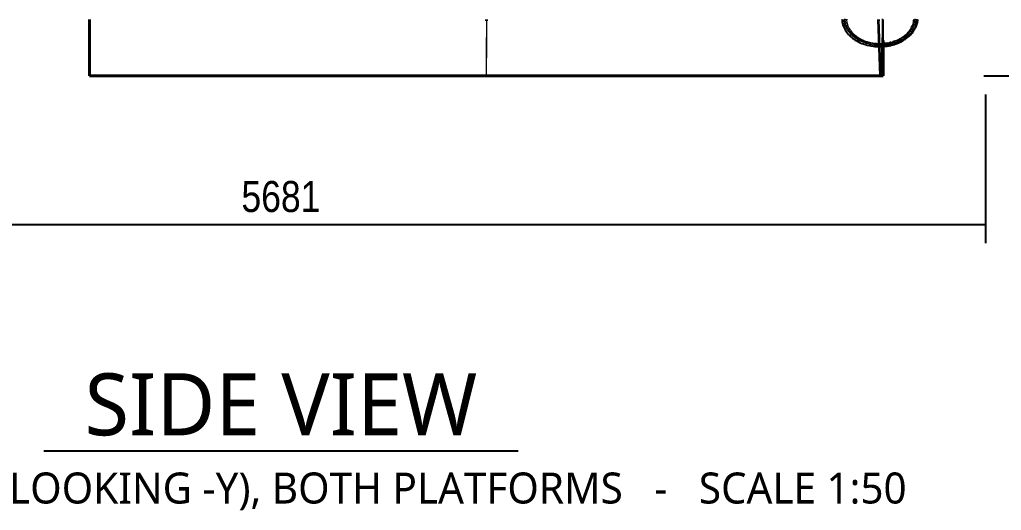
# Model space of a CAD drawing. Header units: millimetres. Extents: x -86814 to -77113, y 29520 to 42516.
# Drawn here: x -83482 to -79524, y 29520 to 31500 of the extents above; entities that cross this region are included whole.
import ezdxf
from ezdxf.enums import TextEntityAlignment as Align

# ---------------------------------------------------------------- set-up
doc = ezdxf.new("R2010")
doc.units = ezdxf.units.MM
doc.linetypes.add('HIDDEN_50', pattern=[225, 150, -75])
for name, color, linetype, lineweight in [('DIMENSIONS', 3, 'Continuous', 18), ('PLATE_HIDDEN', 8, 'HIDDEN_50', 18), ('PLATE_VISIBLE', 7, 'Continuous', 35), ('PROFILE_HIDDEN', 9, 'HIDDEN_50', 18), ('PROFILE_VISIBLE', 4, 'Continuous', 25), ('TEXT', 2, 'Continuous', 25)]:
    doc.layers.add(name, color=color, linetype=linetype, lineweight=lineweight)
doc.styles.add('OpenSans', font='OpenSans-Regular.ttf')
doc.styles.add('OpenSansCondensed-Light', font='OpenSansCondensed-Light.ttf')
doc.dimstyles.new('DIM_1_50', dxfattribs={"dimscale": 50, "dimtxt": 2.5, "dimasz": 2.5, "dimexe": 1.5, "dimexo": 1.5, "dimgap": 1, "dimtad": 1, "dimdec": 0, "dimzin": 12, "dimdsep": 46, "dimtxsty": 'OpenSansCondensed-Light', "dimtsz": 0.00125, "dimcen": 2.5, "dimclrd": 3, "dimclre": 3, "dimclrt": 3, "dimazin": 3, "dimtfac": 0.5, "dimtmove": 2, "dimatfit": 3})

msp = doc.modelspace()

# ---------------------------------------------------------------- linework, layer by layer
at = {"layer": 'PLATE_HIDDEN'}
for p, q in [((-80005.1, 31277.9), (-80004.6, 31503.3)), ((-80004.6, 31503.3), (-80004.8, 31393)), ((-81600, 31278), (-81600, 31495.1)), ((-81600, 31495.1), (-81600, 31278)), ((-81600, 31278), (-81600, 31495.1)), ((-81600, 31495.1), (-81600, 31278)), ((-81600, 31278), (-81600, 31495.1)), ((-81600, 31495.1), (-81600, 31278)), ((-81600, 31495.1), (-81600, 31278)), ((-80019.3, 31495.1), (-80011.8, 31278)), ((-80000, 31416.1), (-80000, 31500)), ((-80000, 31500), (-80000, 31416.1)), ((-80000, 31500), (-80000, 31416.1)), ((-80000, 31416.1), (-80000, 31500)), ((-80000, 31500), (-80000, 31416.1)), ((-80000, 31416.1), (-80000, 31500)), ((-80000, 31500), (-80000, 31416.1)), ((-80000, 31500), (-80000, 31416.1)), ((-80000, 31500), (-80000, 31416.1)), ((-80000, 31500), (-80000, 31416.1)), ((-80000, 31416.1), (-80000, 31500))]:
    msp.add_line(p, q, dxfattribs=at)
at = {"layer": 'PLATE_VISIBLE'}
for p, q in [((-83200, 31273.1), (-83200, 31500)), ((-83200, 31500), (-83200, 31273.1)), ((-83200, 31273.1), (-83200, 31500)), ((-83200, 31273.1), (-83200, 31500)), ((-83200, 31273.1), (-83200, 31500)), ((-83200, 31273.1), (-83200, 31500)), ((-81600, 31495.1), (-81600, 31500)), ((-81600, 31500), (-81600, 31495.1)), ((-81600, 31495.1), (-81600, 31500)), ((-81600, 31500), (-81600, 31495.1)), ((-81600, 31495.1), (-81600, 31500)), ((-81600, 31500), (-81600, 31495.1)), ((-81600, 31500), (-81600, 31495.1)), ((-80019.4, 31500), (-80019.3, 31495.1)), ((-80011.6, 31273.1), (-80019.4, 31500)), ((-80004.8, 31393), (-80005.1, 31273.1)), ((-80000, 31273.1), (-80000, 31416.1)), ((-80000, 31416.1), (-80000, 31273.1)), ((-80000, 31416.1), (-80000, 31273.1)), ((-80000, 31273.1), (-80000, 31416.1)), ((-80000, 31416.1), (-80000, 31273.1)), ((-80000, 31273.1), (-80000, 31416.1)), ((-80000, 31416.1), (-80000, 31273.1)), ((-80000, 31416.1), (-80000, 31273.1)), ((-80000, 31416.1), (-80000, 31273.1)), ((-80000, 31416.1), (-80000, 31273.1)), ((-80000, 31273.1), (-80000, 31416.1)), ((-80000, 31273.1), (-83200, 31273.1)), ((-83200, 31273.1), (-80000, 31273.1)), ((-80000, 31273.1), (-83200, 31273.1)), ((-80000, 31273.1), (-83200, 31273.1)), ((-80000, 31273.1), (-83200, 31273.1)), ((-80000, 31273.1), (-83200, 31273.1)), ((-81600, 31273.1), (-81600, 31278)), ((-81600, 31278), (-81600, 31273.1)), ((-81600, 31273.1), (-81600, 31278)), ((-81600, 31278), (-81600, 31273.1)), ((-81600, 31273.1), (-81600, 31278)), ((-81600, 31278), (-81600, 31273.1)), ((-81600, 31278), (-81600, 31273.1)), ((-81600, 31273.1), (-80000, 31273.1)), ((-80011.8, 31278), (-80011.6, 31273.1)), ((-80011.6, 31273.1), (-80005.1, 31273.1)), ((-80005.1, 31273.1), (-80011.6, 31273.1)), ((-80005.1, 31273.1), (-80005.1, 31277.9))]:
    msp.add_line(p, q, dxfattribs=at)
at = {"layer": 'PROFILE_HIDDEN'}
for p, q in [((-80154.1, 31497.9), (-80154.4, 31503.7)), ((-79873.1, 31502.4), (-79873.6, 31496.6)), ((-80158.3, 31496.4), (-80158.4, 31497.8)), ((-80157.5, 31490.6), (-80158.3, 31496.4)), ((-80156.9, 31487.8), (-80157.5, 31490.6)), ((-80156.3, 31484.9), (-80156.9, 31487.8)), ((-80154.7, 31479.2), (-80156.3, 31484.9)), ((-80153.8, 31476.6), (-80154.7, 31479.2)), ((-80153.7, 31495), (-80154.1, 31497.9)), ((-80152.7, 31473.6), (-80153.8, 31476.6)), ((-80150.3, 31468.1), (-80152.7, 31473.6)), ((-80150.7, 31480.7), (-80151.5, 31483.5)), ((-80149.7, 31477.9), (-80150.7, 31480.7)), ((-80149.1, 31465.7), (-80150.3, 31468.1)), ((-80147.5, 31462.7), (-80149.1, 31465.7)), ((-80148.4, 31498.4), (-80148.3, 31497)), ((-80148.3, 31497), (-80147.6, 31491.4)), ((-80147.6, 31491.4), (-80147, 31488.7)), ((-80146.3, 31469.5), (-80147.5, 31472.3)), ((-80144.4, 31457.4), (-80147.5, 31462.7)), ((-80147, 31488.7), (-80146.4, 31485.9)), ((-80146.4, 31485.9), (-80144.8, 31480.4)), ((-80143.5, 31464.1), (-80146.3, 31469.5)), ((-80144.8, 31480.4), (-80143.9, 31477.9)), ((-80143.9, 31477.9), (-80142.8, 31475)), ((-80141.9, 31461.5), (-80143.5, 31464.1)), ((-80142.8, 31475), (-80140.4, 31469.7)), ((-80140.4, 31469.7), (-80139.2, 31467.4)), ((-80139.2, 31467.4), (-80137.7, 31464.6)), ((-80137.7, 31464.6), (-80134.5, 31459.5)), ((-79891.9, 31458.9), (-79888.8, 31463.5)), ((-79888.8, 31463.5), (-79887.3, 31466.1)), ((-79882.1, 31476.6), (-79881, 31479.3)), ((-79880.1, 31473.8), (-79881.4, 31471)), ((-79880.9, 31479.6), (-79879.1, 31484.7)), ((-79878.8, 31462), (-79880.3, 31459.6)), ((-79879, 31476.6), (-79880.1, 31473.8)), ((-79879.1, 31484.7), (-79878.4, 31487.5)), ((-79877.3, 31464.7), (-79878.8, 31462)), ((-79873.2, 31472.9), (-79874.4, 31470.3)), ((-79873.6, 31496.6), (-79874.1, 31493.7)), ((-79872, 31475.7), (-79873.2, 31472.9)), ((-79867.7, 31489.9), (-79868.4, 31487)), ((-79867.1, 31492.8), (-79867.6, 31490.1)), ((-80142.8, 31455.2), (-80144.4, 31457.4)), ((-80140.9, 31452.3), (-80142.8, 31455.2)), ((-80137, 31447.3), (-80140.9, 31452.3)), ((-80136.8, 31453.7), (-80138.6, 31456.3)), ((-80135.2, 31445.3), (-80137, 31447.3)), ((-80132.8, 31448.7), (-80136.8, 31453.7)), ((-80132.7, 31442.5), (-80135.2, 31445.3)), ((-80134.5, 31459.5), (-80133, 31457.4)), ((-80133, 31457.4), (-80131, 31454.6)), ((-80128.5, 31443.9), (-80132.8, 31448.7)), ((-80128.2, 31437.8), (-80132.7, 31442.5)), ((-80131, 31454.6), (-80127.2, 31449.8)), ((-80123.9, 31439.3), (-80128.5, 31443.9)), ((-80126.2, 31436.1), (-80128.2, 31437.8)), ((-80127.2, 31449.8), (-80125.5, 31447.9)), ((-80123.3, 31433.4), (-80126.2, 31436.1)), ((-80125.5, 31447.9), (-80123, 31445.2)), ((-80121.4, 31437.1), (-80123.9, 31439.3)), ((-80118.1, 31429.1), (-80123.3, 31433.4)), ((-80123, 31445.2), (-80118.5, 31440.8)), ((-80118.5, 31440.8), (-80116.6, 31439.1)), ((-80116, 31427.6), (-80118.1, 31429.1)), ((-80116.6, 31439.1), (-80113.6, 31436.6)), ((-80112.6, 31425.1), (-80116, 31427.6)), ((-80113.6, 31436.6), (-80108.5, 31432.6)), ((-80106.8, 31421.3), (-80112.6, 31425.1)), ((-80108.5, 31432.6), (-80106.4, 31431.2)), ((-80106.4, 31431.2), (-80103.1, 31428.8)), ((-80102.1, 31422.9), (-80105, 31424.8)), ((-80103.1, 31428.8), (-80097.4, 31425.2)), ((-80095.9, 31419.5), (-80102.1, 31422.9)), ((-80097.4, 31425.2), (-80095.2, 31424)), ((-80095.2, 31424), (-80091.4, 31421.9)), ((-80091.4, 31421.9), (-80085.2, 31418.9)), ((-79937.1, 31421.3), (-79931, 31424.5)), ((-79929.2, 31422.1), (-79935.6, 31418.7)), ((-79931, 31424.5), (-79930.1, 31425.1)), ((-79930.1, 31425.1), (-79925.1, 31428)), ((-79923.2, 31425.8), (-79929.2, 31422.1)), ((-79925.1, 31428), (-79919.5, 31431.8)), ((-79917.4, 31429.7), (-79923.2, 31425.8)), ((-79920.3, 31421.4), (-79921.2, 31420.8)), ((-79917.8, 31423), (-79920.3, 31421.4)), ((-79919.5, 31431.8), (-79918.8, 31432.3)), ((-79918.8, 31432.3), (-79914.2, 31435.7)), ((-79914.6, 31431.8), (-79917.4, 31429.7)), ((-79914.2, 31435.7), (-79909.1, 31439.9)), ((-79909.6, 31428.6), (-79912.4, 31426.6)), ((-79908.9, 31429.1), (-79909.6, 31428.6)), ((-79909.1, 31439.9), (-79908.6, 31440.4)), ((-79904.2, 31432.8), (-79908.9, 31429.1)), ((-79908.6, 31440.4), (-79904.4, 31444.3)), ((-79904.4, 31444.3), (-79900, 31448.8)), ((-79899.1, 31437.2), (-79904.2, 31432.8)), ((-79900, 31448.8), (-79899.6, 31449.3)), ((-79899.6, 31449.3), (-79895.9, 31453.6)), ((-79897.2, 31447.6), (-79899.5, 31445.2)), ((-79898.6, 31437.8), (-79899.1, 31437.2)), ((-79894.4, 31441.9), (-79898.6, 31437.8)), ((-79895.1, 31450.1), (-79897.2, 31447.6)), ((-79895.9, 31453.6), (-79894.1, 31456)), ((-79892.2, 31444.3), (-79894.4, 31441.9)), ((-79889.2, 31457.6), (-79891.2, 31455.1)), ((-79885.9, 31451.6), (-79889.6, 31447.2)), ((-79887.5, 31460.3), (-79889.2, 31457.6)), ((-79884, 31454.2), (-79885.9, 31451.6)), ((-80104.6, 31420), (-80106.8, 31421.3)), ((-80100.8, 31417.7), (-80104.6, 31420)), ((-80094.5, 31414.4), (-80100.8, 31417.7)), ((-80089.5, 31416.2), (-80095.9, 31419.5)), ((-80092.2, 31413.3), (-80094.5, 31414.4)), ((-80088, 31411.3), (-80092.2, 31413.3)), ((-80082.9, 31413.3), (-80089.5, 31416.2)), ((-80081.3, 31408.5), (-80088, 31411.3)), ((-80085.2, 31418.9), (-80083, 31417.9)), ((-80083, 31417.9), (-80078.8, 31416)), ((-80076, 31410.6), (-80082.9, 31413.3)), ((-80079, 31407.6), (-80081.3, 31408.5)), ((-80074.3, 31405.9), (-80079, 31407.6)), ((-80078.8, 31416), (-80072.2, 31413.5)), ((-80069, 31408.3), (-80076, 31410.6)), ((-80067.3, 31403.7), (-80074.3, 31405.9)), ((-80072.2, 31413.5), (-80070, 31412.8)), ((-80070, 31412.8), (-80065.4, 31411.2)), ((-80061.7, 31406.2), (-80069, 31408.3)), ((-80065, 31403), (-80067.3, 31403.7)), ((-80065.4, 31411.2), (-80058.5, 31409.3)), ((-80060, 31401.7), (-80065, 31403)), ((-80054.4, 31404.4), (-80061.7, 31406.2)), ((-80052.6, 31400), (-80060, 31401.7)), ((-80058.5, 31409.3), (-80056.3, 31408.7)), ((-80056.3, 31408.7), (-80051.4, 31407.6)), ((-80046.9, 31402.9), (-80054.4, 31404.4)), ((-80050.4, 31399.6), (-80052.6, 31400)), ((-80051.4, 31407.6), (-80044.2, 31406.2)), ((-80045.2, 31398.6), (-80050.4, 31399.6)), ((-80039.3, 31401.8), (-80046.9, 31402.9)), ((-80037.6, 31397.5), (-80045.2, 31398.6)), ((-80044.2, 31406.2), (-80042.1, 31405.9)), ((-80042.1, 31405.9), (-80036.9, 31405.1)), ((-80031.7, 31401), (-80039.3, 31401.8)), ((-80035.4, 31397.3), (-80037.6, 31397.5)), ((-80036.9, 31405.1), (-80029.5, 31404.3)), ((-80029.9, 31396.8), (-80035.4, 31397.3)), ((-80027.8, 31400.7), (-80031.7, 31401)), ((-80022.2, 31396.3), (-80029.9, 31396.8)), ((-80029.5, 31404.3), (-80027.5, 31404.2)), ((-80027.5, 31404.2), (-80022.1, 31403.8)), ((-80020.2, 31396.2), (-80022.2, 31396.3)), ((-80022.1, 31403.8), (-80014.7, 31403.6)), ((-80014.5, 31396.1), (-80020.2, 31396.2)), ((-80014.7, 31403.6), (-80012.7, 31403.6)), ((-80006.8, 31396.2), (-80014.5, 31396.1)), ((-80012.7, 31403.6), (-80007.2, 31403.7)), ((-80007.2, 31403.7), (-79999.8, 31404.2)), ((-80004.8, 31396.3), (-80006.8, 31396.2)), ((-79999, 31396.7), (-80004.8, 31396.3)), ((-79999.8, 31404.2), (-79998, 31404.3)), ((-79991.4, 31397.4), (-79999, 31396.7)), ((-79998, 31404.3), (-79995.2, 31404.6)), ((-79989.6, 31397.7), (-79991.4, 31397.4)), ((-79983.7, 31398.5), (-79989.6, 31397.7)), ((-79984.2, 31406.1), (-79983.4, 31406.2)), ((-79980, 31399.1), (-79983.7, 31398.5)), ((-79983.4, 31406.2), (-79977.8, 31407.3)), ((-79977.8, 31404), (-79981.6, 31403.3)), ((-79977.8, 31407.3), (-79974.2, 31408.1)), ((-79974.1, 31404.9), (-79977.8, 31404)), ((-79974.6, 31400.2), (-79975.4, 31400)), ((-79971.7, 31400.8), (-79974.6, 31400.2)), ((-79969.9, 31409.1), (-79969.1, 31409.3)), ((-79969.1, 31409.3), (-79963.6, 31410.8)), ((-79963.1, 31407.8), (-79966.7, 31406.8)), ((-79963.6, 31410.8), (-79960.1, 31411.9)), ((-79959.5, 31408.9), (-79963.1, 31407.8)), ((-79960, 31403.8), (-79960.7, 31403.6)), ((-79957.1, 31404.7), (-79960, 31403.8)), ((-79952.7, 31414.5), (-79949.9, 31415.5)), ((-79948.9, 31412.7), (-79952.4, 31411.4)), ((-79947.2, 31408.1), (-79950.7, 31406.9)), ((-79949.9, 31415.5), (-79943.4, 31418.2)), ((-79945.5, 31414.1), (-79948.9, 31412.7)), ((-79946.6, 31408.4), (-79947.2, 31408.1)), ((-79943.4, 31418.2), (-79942.3, 31418.8)), ((-79942.3, 31418.8), (-79937.1, 31421.3)), ((-79935.6, 31418.7), (-79938.8, 31417.1)), ((-79933.8, 31413.9), (-79937.1, 31412.4)), ((-79932.7, 31414.5), (-79933.8, 31413.9)), ((-79930, 31415.9), (-79932.7, 31414.5)), ((-79921.2, 31420.8), (-79924.3, 31419))]:
    msp.add_line(p, q, dxfattribs=at)
at = {"layer": 'PROFILE_VISIBLE'}
for p, q in [((-80166.8, 31502.2), (-80166.5, 31496.1)), ((-80158.5, 31499.3), (-80158.6, 31500.7)), ((-80148.6, 31501.2), (-80148.5, 31499.8)), ((-79876.6, 31495.8), (-79876, 31501.4)), ((-79866, 31501.4), (-79866.6, 31495.6)), ((-79861.4, 31494.6), (-79860.7, 31500.6)), ((-80166.4, 31495.9), (-80165.7, 31490.1)), ((-80165.7, 31490.1), (-80164.4, 31484.1)), ((-80164.4, 31484), (-80162.8, 31478.2)), ((-80162.8, 31478.2), (-80160.7, 31472.3)), ((-80160.7, 31472.3), (-80158.2, 31466.5)), ((-80158.4, 31497.8), (-80158.5, 31499.3)), ((-80158.2, 31466.5), (-80155.4, 31461)), ((-80155.3, 31460.9), (-80152.1, 31455.4)), ((-80153.4, 31492.1), (-80153.7, 31495)), ((-80152.2, 31486.4), (-80153.4, 31492.1)), ((-80151.5, 31483.5), (-80152.2, 31486.4)), ((-80148.7, 31475), (-80149.7, 31477.9)), ((-80147.5, 31472.3), (-80148.7, 31475)), ((-80148.5, 31499.8), (-80148.4, 31498.4)), ((-80140.4, 31458.8), (-80141.9, 31461.5)), ((-79885.8, 31462.9), (-79887.5, 31460.3)), ((-79887.3, 31466.1), (-79885.8, 31468.6)), ((-79882.8, 31468.3), (-79885.8, 31462.9)), ((-79885.7, 31469), (-79883.2, 31473.9)), ((-79883.2, 31473.9), (-79882.1, 31476.6)), ((-79881.4, 31471), (-79882.8, 31468.3)), ((-79877.9, 31479.4), (-79879, 31476.6)), ((-79878.4, 31487.5), (-79877.7, 31490.2)), ((-79876, 31485), (-79877.9, 31479.4)), ((-79877.7, 31490.4), (-79876.6, 31495.8)), ((-79875.8, 31467.4), (-79877.3, 31464.7)), ((-79874.6, 31490.8), (-79876, 31485)), ((-79874.4, 31470.3), (-79875.6, 31467.8)), ((-79874.1, 31493.7), (-79874.6, 31490.8)), ((-79874.2, 31459.4), (-79871.1, 31465.1)), ((-79870.9, 31478.5), (-79872, 31475.7)), ((-79871.1, 31465.1), (-79869.4, 31468.5)), ((-79869.1, 31484.1), (-79870.8, 31478.8)), ((-79869.4, 31468.5), (-79868.3, 31470.8)), ((-79868.4, 31487), (-79869.1, 31484.1)), ((-79868.3, 31470.8), (-79865.9, 31476.6)), ((-79866.6, 31495.6), (-79867.1, 31492.8)), ((-79865.9, 31476.6), (-79864.8, 31480.1)), ((-79864.8, 31480.1), (-79864, 31482.6)), ((-79864, 31482.6), (-79862.5, 31488.5)), ((-79862.5, 31488.5), (-79861.8, 31492)), ((-79861.8, 31492), (-79861.4, 31494.6)), ((-80152.1, 31455.4), (-80148.5, 31450.1)), ((-80148.4, 31450), (-80144.4, 31444.7)), ((-80144.4, 31444.7), (-80140.2, 31439.9)), ((-80138.6, 31456.3), (-80140.4, 31458.8)), ((-80140, 31439.7), (-80135.2, 31434.8)), ((-80135.2, 31434.8), (-80130.5, 31430.4)), ((-80130.1, 31430.1), (-80124.7, 31425.7)), ((-80124.7, 31425.7), (-80119.4, 31421.8)), ((-80118.9, 31434.9), (-80121.4, 31437.1)), ((-80119.4, 31421.8), (-80119, 31421.4)), ((-80119, 31421.4), (-80112.9, 31417.4)), ((-80113.6, 31430.6), (-80118.9, 31434.9)), ((-80108, 31426.7), (-80113.6, 31430.6)), ((-80105, 31424.8), (-80108, 31426.7)), ((-79915.2, 31424.6), (-79917.8, 31423)), ((-79912.4, 31426.6), (-79915.2, 31424.6)), ((-79911.8, 31433.9), (-79914.6, 31431.8)), ((-79912.5, 31420.4), (-79906.6, 31424.5)), ((-79906.6, 31438.2), (-79911.8, 31433.9)), ((-79901.8, 31442.8), (-79906.6, 31438.2)), ((-79906.6, 31424.5), (-79902.8, 31427.5)), ((-79902.8, 31427.5), (-79901, 31429)), ((-79899.5, 31445.2), (-79901.8, 31442.8)), ((-79901, 31429), (-79895.6, 31433.6)), ((-79895.6, 31433.6), (-79892.4, 31436.7)), ((-79893.1, 31452.5), (-79895.1, 31450.1)), ((-79894.1, 31456), (-79892.2, 31458.5)), ((-79891.2, 31455.1), (-79893.1, 31452.5)), ((-79892.4, 31436.7), (-79890.6, 31438.4)), ((-79890, 31446.7), (-79892.2, 31444.3)), ((-79890.6, 31438.4), (-79886, 31443.4)), ((-79886, 31443.4), (-79883.3, 31446.7)), ((-79882.1, 31456.8), (-79884, 31454.2)), ((-79883.3, 31446.7), (-79881.7, 31448.6)), ((-79881.9, 31457.2), (-79882.1, 31456.8)), ((-79880.3, 31459.6), (-79881.9, 31457.2)), ((-79881.7, 31448.6), (-79877.8, 31454)), ((-79877.8, 31454), (-79875.6, 31457.3)), ((-79875.6, 31457.3), (-79874.2, 31459.4)), ((-80112.9, 31417.4), (-80107.3, 31414)), ((-80107.3, 31414), (-80106.6, 31413.7)), ((-80106.6, 31413.7), (-80100.1, 31410.2)), ((-80100.1, 31410.2), (-80094.1, 31407.3)), ((-80094.1, 31407.3), (-80093.3, 31406.9)), ((-80093.3, 31406.9), (-80086.3, 31404)), ((-80086.3, 31404), (-80080, 31401.6)), ((-80080, 31401.6), (-80079.1, 31401.3)), ((-80079.1, 31401.3), (-80071.6, 31398.9)), ((-80071.6, 31398.9), (-80065.2, 31397.1)), ((-80065.2, 31397.1), (-80064.1, 31396.8)), ((-80064.1, 31396.8), (-80056.4, 31395)), ((-80056.4, 31395), (-80049.9, 31393.8)), ((-80049.9, 31393.8), (-80048.5, 31393.6)), ((-80048.5, 31393.6), (-80040.6, 31392.4)), ((-80040.6, 31392.4), (-80034.1, 31391.7)), ((-80034.1, 31391.7), (-80032.6, 31391.6)), ((-80032.6, 31391.6), (-80024.6, 31391)), ((-80023.9, 31400.4), (-80027.8, 31400.7)), ((-80024.6, 31391), (-80018.1, 31390.9)), ((-80016.2, 31400.2), (-80023.9, 31400.4)), ((-80018.1, 31390.9), (-80016.5, 31390.8)), ((-80016.5, 31390.8), (-80008.4, 31391)), ((-80008.4, 31400.4), (-80016.2, 31400.2)), ((-80000.7, 31400.8), (-80008.4, 31400.4)), ((-80008.4, 31391), (-80002.1, 31391.3)), ((-80002.1, 31391.3), (-80000.3, 31391.4)), ((-79993, 31401.6), (-80000.7, 31400.8)), ((-80000.3, 31391.4), (-79992.3, 31392.2)), ((-79995.2, 31404.6), (-79992.4, 31404.9)), ((-79985.4, 31402.6), (-79993, 31401.6)), ((-79992.4, 31404.9), (-79985, 31405.9)), ((-79992.3, 31392.2), (-79986.2, 31393)), ((-79986.2, 31393), (-79984.3, 31393.2)), ((-79981.6, 31403.3), (-79985.4, 31402.6)), ((-79985, 31405.9), (-79984.2, 31406.1)), ((-79984.3, 31393.2), (-79976.4, 31394.6)), ((-79976.2, 31399.8), (-79980, 31399.1)), ((-79976.4, 31394.6), (-79970.6, 31395.9)), ((-79975.4, 31400), (-79976.2, 31399.8)), ((-79974.2, 31408.1), (-79970.6, 31408.9)), ((-79970.4, 31405.7), (-79974.1, 31404.9)), ((-79968.8, 31401.5), (-79971.7, 31400.8)), ((-79970.6, 31408.9), (-79969.9, 31409.1)), ((-79970.6, 31395.9), (-79968.6, 31396.3)), ((-79966.7, 31406.8), (-79970.4, 31405.7)), ((-79961.4, 31403.4), (-79968.8, 31401.5)), ((-79968.6, 31396.3), (-79961, 31398.3)), ((-79960.7, 31403.6), (-79961.4, 31403.4)), ((-79961, 31398.3), (-79955.4, 31400)), ((-79960.1, 31411.9), (-79956.7, 31413)), ((-79955.9, 31410.1), (-79959.5, 31408.9)), ((-79954.3, 31405.6), (-79957.1, 31404.7)), ((-79956.7, 31413), (-79955.4, 31413.5)), ((-79952.4, 31411.4), (-79955.9, 31410.1)), ((-79955.4, 31413.5), (-79952.7, 31414.5)), ((-79955.4, 31400), (-79953.4, 31400.6)), ((-79950.7, 31406.9), (-79954.3, 31405.6)), ((-79953.4, 31400.6), (-79946.1, 31403.2)), ((-79946, 31408.6), (-79946.6, 31408.4)), ((-79946.1, 31403.2), (-79940.9, 31405.3)), ((-79940.4, 31410.9), (-79946, 31408.6)), ((-79942.1, 31415.5), (-79945.5, 31414.1)), ((-79938.8, 31417.1), (-79942.1, 31415.5)), ((-79940.9, 31405.3), (-79938.9, 31406.1)), ((-79937.1, 31412.4), (-79940.4, 31410.9)), ((-79938.9, 31406.1), (-79932, 31409.3)), ((-79932, 31409.3), (-79927.3, 31411.7)), ((-79927.3, 31417.2), (-79930, 31415.9)), ((-79924.3, 31419), (-79927.3, 31417.2)), ((-79927.3, 31411.7), (-79925.2, 31412.7)), ((-79925.2, 31412.7), (-79918.8, 31416.4)), ((-79918.8, 31416.4), (-79914.5, 31419.1)), ((-79914.5, 31419.1), (-79912.5, 31420.4))]:
    msp.add_line(p, q, dxfattribs=at)
at = {"layer": 'TEXT'}
msp.add_line((-83384.5, 29760.6), (-81472, 29760.6), dxfattribs=at)

# ---------------------------------------------------------------- texts
at = {"layer": 'TEXT', "style": 'OpenSans'}
for s, height, p in [('SIDE VIEW', 250, (-82428.3, 30073.1)), ('VIEWED FROM +Y (LOOKING -Y), BOTH PLATFORMS   -   SCALE 1:50', 125, (-82428.3, 29673.1))]:
    msp.add_text(s, height=height, dxfattribs=at).set_placement(p, align=Align.TOP_CENTER)

# ---------------------------------------------------------------- dimensions: what is measured, and where the dimension line sits
at = {"layer": 'DIMENSIONS'}
msp.add_linear_dim(base=(-77187.9, 31273.1), p1=(-79669.3, 31273.1), p2=(-79669.3, 34860), angle=90, dimstyle='DIM_1_50', dxfattribs=at).render()
msp.add_linear_dim(base=(-85268.6, 30673.1), p1=(-85268.6, 31273.1), p2=(-79587.9, 31273.1), dimstyle='DIM_1_50', dxfattribs=at).render()

doc.saveas('drawing.dxf')
